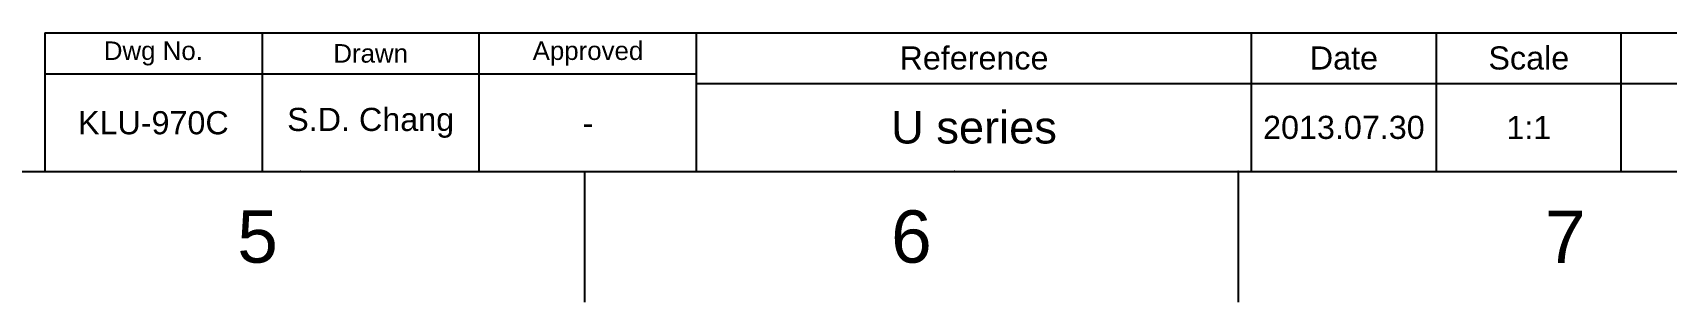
# Model space of a CAD drawing. Header units: millimetres. Extents: x 601 to 1195, y -13 to 407.
# Drawn here: x 909.1 to 1085.7, y -13.3 to 15.9 of the extents above; entities that cross this region are included whole.
import ezdxf

# ---------------------------------------------------------------- set-up
doc = ezdxf.new("R2010")
doc.units = ezdxf.units.MM
doc.header["$LTSCALE"] = 0.1
doc.layers.add('FORM', color=7, linetype='Continuous')
doc.layers.add('TEXT', color=2, linetype='Continuous')
doc.styles.get("Standard").update_dxf_attribs({"font": 'arial.ttf'})

msp = doc.modelspace()

# ---------------------------------------------------------------- linework, layer by layer
for p, q in [((615.21, 0.87), (1180.87, 0.87)), ((968.75, 0.87), (968.75, -13.27)), ((1039.45, 0.87), (1039.45, -13.27))]:
    msp.add_line(p, q)
for p in [(938.04, 0.87), (1008.75, 0.87), (1039.45, 0.87)]:
    msp.add_point(p)
at = {"layer": 'FORM'}
for p, q in [((910.37, 15.87), (1180.87, 15.87)), ((910.37, 15.87), (910.37, 0.87)), ((933.87, 15.87), (933.87, 0.87)), ((957.37, 0.87), (957.37, 15.87)), ((980.87, 0.87), (980.87, 15.87)), ((1040.87, 0.87), (1040.87, 15.87)), ((1040.87, 0.87), (1040.87, 15.87)), ((1040.87, 0.87), (1040.87, 15.87)), ((1060.87, 0.87), (1060.87, 15.87)), ((1080.87, 0.87), (1080.87, 15.87)), ((980.87, 11.37), (910.37, 11.37)), ((980.87, 10.37), (1120.87, 10.37))]:
    msp.add_line(p, q, dxfattribs=at)
at = {"layer": 'TEXT'}
msp.add_point((957.37, 11.37), dxfattribs=at)

# ---------------------------------------------------------------- texts
at = {"char_height": 5.66, "attachment_point": 5}
for s, insert in [('5', (933.39, -6.2)), ('6', (1004.1, -6.2)), ('7', (1074.81, -6.2))]:
    msp.add_mtext_dynamic_manual_height_columns(s, width=50, gutter_width=12.5, heights=[0], dxfattribs=dict(at, insert=insert))
at = {"layer": 'TEXT', "attachment_point": 5}
for s, width, insert, char_height in [('Dwg No.', 23.5, (922.12, 13.62), 2), ('Drawn', 23.5, (945.62, 13.62), 2), ('Approved', 23.5, (969.12, 13.62), 2), ('Reference', 60, (1010.87, 13.12), 2.5), ('Date', 20, (1050.87, 13.12), 2.5), ('Scale', 20, (1070.87, 13.12), 2.5), ('KLU-970C', 23.5, (922.12, 6.12), 2.5), ('S.D. Chang', 23.5, (945.62, 6.12), 2.5), ('U series', 60, (1010.87, 5.62), 3.5), ('-', 23.5, (969.12, 6.12), 2.5), ('2013.07.30', 20, (1050.87, 5.62), 2.5), ('1:1', 20, (1070.87, 5.62), 2.5)]:
    msp.add_mtext_dynamic_manual_height_columns(s, width=width, gutter_width=12.5, heights=[0], dxfattribs=dict(at, insert=insert, char_height=char_height))

doc.saveas('drawing.dxf')
